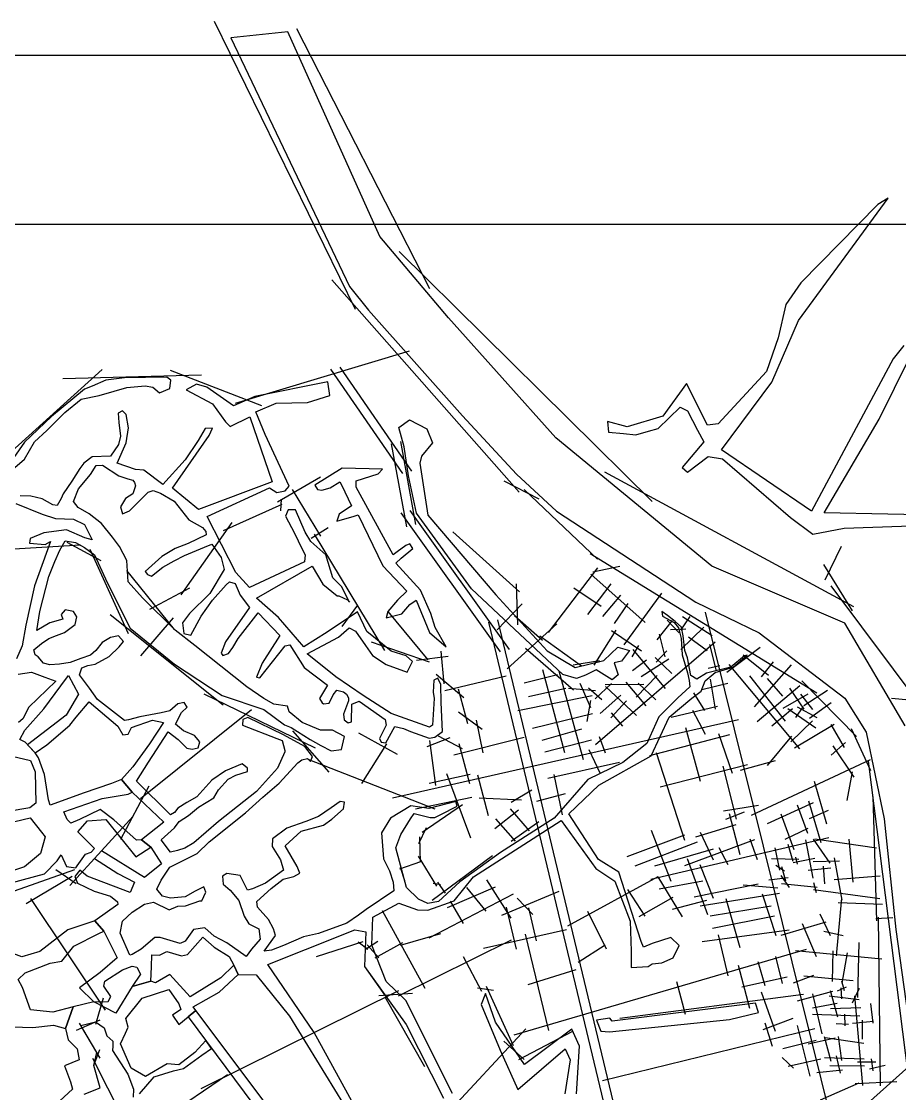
# Model space of a CAD drawing. Header units: metres. Extents: x 377 to 7748, y 902 to 5738.
# Drawn here: x 2222 to 4458, y 2818 to 5549 of the extents above; entities that cross this region are included whole.
import ezdxf

# ---------------------------------------------------------------- set-up
doc = ezdxf.new("R2010")
doc.units = ezdxf.units.M
doc.header["$MEASUREMENT"] = 0
doc.header["$XCLIPFRAME"] = 0
for name, color, linetype in [('图框', 6, 'Continuous'), ('底图', 73, 'Continuous'), ('水网', 141, 'Continuous'), ('路网', 2, 'Continuous')]:
    doc.layers.add(name, color=color, linetype=linetype)
picture_1 = doc.add_image_def('image1.jpg', size_in_pixel=(8192, 4266))

msp = doc.modelspace()

# ---------------------------------------------------------------- linework, layer by layer
at = {"layer": '图框'}
msp.add_lwpolyline([(469.654542356352, 5462.702795038097), (469.654542356352, 1035.860280844639), (7721.105971218801, 1035.860280844639), (7721.105971218801, 5462.702795038096), (469.654542356352, 5462.702795038097)], dxfattribs=at)
at = {"layer": '水网'}
for points in [[(4472.105663472873, 3755.062388081395), (4318.821652771585, 4016.31665453624), (4104.647047138597, 4107.507145501906), (3980.388694351015, 4161.470165991763), (3582.46200352037, 4488.54004964434), (3309.688789908455, 4794.200481974644), (3134.405770867946, 5001.059448397762), (2900.760793335139, 5522.425780479076), (2755.766206222601, 5507.489728974412)], [(2755.766206222601, 5507.489728974412), (3057.662620059724, 4874.100871841569), (3105.92418801102, 4813.155027179281), (3345.425564747813, 4544.700926352816), (3482.606086185479, 4395.777913417616), (3584.312605079424, 4301.609463559922), (3938.985972314316, 4070.024117289809), (4100.780742720147, 3991.379631051023), (4318.760656655941, 3825.587121627679), (4372.983758466231, 3738.204381246251), (4418.725697843299, 3517.952607748972), (4448.514064570044, 3236.159467445258), (4498.147916439396, 2876.873641311337)], [(4469.138086631661, 4723.839239724432), (4441.28937064542, 4689.336010738393), (4234.062660108494, 4301.672283610707), (4004.589224939904, 4457.493415614233), (4132.693292739801, 4630.009610283166), (4200.926584629982, 4787.385874280247), (4429.06325260605, 5099.028088548541), (4402.328552174847, 5083.000768703234), (4206.273524716234, 4883.549743613323), (4168.844815428747, 4828.344547392415), (4149.239325551258, 4742.865557956211), (4118.939826817514, 4657.386568519999), (3995.959947466356, 4523.825569809115), (3969.225118351373, 4520.263976335998), (3915.755588805158, 4627.112725565945), (3855.156720021449, 4543.414532866299), (3764.258481187746, 4516.702333124121), (3714.389266669634, 4530.075990776626)], [(4590.501182867039, 4290.684594157872), (4265.774463418464, 4296.897512102193), (4405.999385918927, 4535.903781521236), (4484.072097627504, 4693.988026993276)], [(2205.583044739979, 4412.952606922081), (2230.059602054694, 4434.123361946862), (2255.997363785166, 4478.289936227215), (2287.081962311131, 4507.24943251301), (2333.112539425259, 4552.876038282476), (2374.787813725518, 4586.989215931803), (2420.452928880972, 4596.479569827351), (2458.446431315155, 4607.064922470367), (2490.960063309816, 4616.555276365921), (2537.355973698824, 4620.570387830375), (2557.083327123793, 4617.285292110478), (2573.522809758564, 4602.68477826425), (2599.825904763944, 4613.63516364892), (2602.383109004354, 4635.170951415362), (2592.884829908653, 4642.836191341383), (2484.7496550043, 4641.376159852262), (2437.257744790637, 4635.170951415362), (2402.552241830432, 4620.20540482748), (2382.824888405463, 4612.5401151627), (2299.133070398457, 4542.749674894134), (2230.452602344056, 4477.412345589001), (2176.13182953847, 4399.584619487941)], [(4062.918018960924, 3933.080817473813), (4028.651689721426, 3904.454748273021), (3966.671517257026, 3888.465515975819), (3941.475488882105, 3873.236353972912), (3926.233537580934, 3882.871149220387), (3917.827011744871, 3927.688754098308), (3910.983607884875, 3946.647477358573), (3906.628819806181, 3984.254156121934), (3902.896089159942, 4006.320905125227), (3886.699046782276, 4020.435819481492), (3866.791021318583, 4035.664931745639), (3852.482284849917, 4045.61049475029), (3854.65961454736, 4034.421761239435), (3884.521588401025, 4018.260196487506), (3894.786694190989, 4004.58507222549), (3901.940998083446, 3976.923956466781), (3904.739999162004, 3935.480380207257), (3917.804620765732, 3890.103761433238), (3922.470437560667, 3870.212585685186), (3924.336867225676, 3853.740253176075), (3893.218296179606, 3826.23755536016), (3845.294394488738, 3777.299044680476), (3814.188305770105, 3709.855676903164), (3753.62868554183, 3660.894037701219), (3664.441168989346, 3617.929201542036), (3578.88407947142, 3519.295156292763), (3442.19139827507, 3432.23720999813), (3338.39505465969, 3357.487964818109), (3284.230375289262, 3306.876839199533), (3257.148099945946, 3301.865808592651), (3233.074966307439, 3312.890056032288), (3202.48206853644, 3342.956040718535), (3175.972049999546, 3444.190726645073), (3188.606481699084, 3477.51753453754), (3212.864662625114, 3517.408714435165), (3222.466918221734, 3531.547354178787), (3263.015823323309, 3520.910173750403), (3275.191497317675, 3520.910173750403), (3290.410928955898, 3529.02037660146), (3331.503651746679, 3550.309708824244), (3327.952493925681, 3561.968125422638), (3259.46466550231, 3544.227056685951), (3213.806113220068, 3550.816596502438), (3162.059788282524, 3519.896398394027), (3138.723111964268, 3482.386660469128), (3143.783215886462, 3415.793328058346), (3159.510047701828, 3385.380017628122), (3169.149106861893, 3356.487370232477), (3170.16377853237, 3334.184262653311), (3099.711720764899, 3286.528464792078), (3080.230796794465, 3272.74108015428), (3051.009282155006, 3251.654532846027), (2978.767361576553, 3225.701843931638), (2940.61712228827, 3217.591591341822), (2889.479600353006, 3194.883013411105), (2858.63461104079, 3183.528699576374), (2839.965424406735, 3180.284638331454), (2869.337499078465, 3220.513196221546), (2864.429756761572, 3237.675504775384), (2851.342744178706, 3261.375923270396), (2823.532504645162, 3292.431609754378), (2821.896676328732, 3307.14219547106), (2857.886314812029, 3340.649654530949), (2888.968210978448, 3364.350073025962), (2915.960407669976, 3370.888083489627), (2931.501420095068, 3379.060658742652), (2924.139935303523, 3396.223017035249), (2893.875824611547, 3449.344557224875), (2934.783371431011, 3486.393017912255), (2991.221635972514, 3501.920861154249), (3012.488176188941, 3516.63149660969), (3041.934244038916, 3543.600895467156), (3045.206029355584, 3559.945996234449), (3033.754845089148, 3561.580511285058), (3010.852347872497, 3546.052668043063), (2978.952408864076, 3523.986764598652), (2946.234555697447, 3510.910693932572), (2897.975818789491, 3493.748335639975), (2861.168266147972, 3466.77893678251), (2860.350223305955, 3447.164805914006), (2881.616892206162, 3413.657346854125), (2889.79629115593, 3386.687947996659), (2843.991296722641, 3353.997746462076), (2810.455529397776, 3339.287160745386), (2798.186302289352, 3336.018130644174), (2779.373633231371, 3373.611827591812), (2745.019823064504, 3378.515372743634), (2734.38655295629, 3371.97731254121), (2736.022509956514, 3351.545973886161), (2754.017264856273, 3336.018130644174), (2776.101847914703, 3309.865939573254), (2789.122974397979, 3269.442107321018), (2801.392201506417, 3250.645233977819), (2826.74844119772, 3237.569163311738), (2830.020226514389, 3211.416972240819), (2807.935772139739, 3186.082088433956), (2794.848630873094, 3167.285215090757), (2744.953936964914, 3201.609931675943), (2713.053997956493, 3218.77228996854), (2689.333586581619, 3240.020935887645), (2660.705432889867, 3235.934648261137), (2639.438892673453, 3206.513476827757), (2626.351751406794, 3199.975416625341), (2575.639014656612, 3215.503259867328), (2561.733959231729, 3215.503259867328), (2527.380277748656, 3186.082088433956), (2504.477780532005, 3172.188760242571), (2498.752124056904, 3170.554245191969), (2474.142121653742, 3226.450014322698), (2479.787093393621, 3256.701872745914), (2504.419615459716, 3279.775334202015), (2535.723491160883, 3300.285061138958), (2558.816440384166, 3305.412530177266), (2598.330985195644, 3285.928267204726), (2620.397681207513, 3295.157641839411), (2639.898422481347, 3296.183105803822), (2676.839934946445, 3309.123190706763), (2681.971715738706, 3309.123190706763), (2691.722086375638, 3331.171138459693), (2686.590305583362, 3344.50251816828), (2665.036929202907, 3333.734872978843), (2638.864834293985, 3319.378079044611), (2601.916115536747, 3315.276123709467), (2581.902183315309, 3320.403543009015), (2567.020031886117, 3338.862292278391), (2577.796784418257, 3361.423046621669), (2600.376542693921, 3394.238639564036), (2669.791151760394, 3429.674718947921), (2700.404638937515, 3459.435755311628), (2793.140739635215, 3533.193906008718), (2836.992700214003, 3572.875287827002), (2878.362350517127, 3608.423179937862), (2926.351237521085, 3660.504931400909), (2936.279963888548, 3667.945202926531), (2950.746852732991, 3671.074218425231), (2958.014398359097, 3663.812857210519), (2963.724484095831, 3676.779552348751), (2943.998546192525, 3702.194167383968), (2889.498902921259, 3731.976939584733), (2798.655612065152, 3776.063583681695), (2785.677980702312, 3770.876925521901), (2785.158870300438, 3756.354252831239), (2872.36851702728, 3722.640974792616), (2885.865258791979, 3716.935640869095), (2893.132675734305, 3692.039651858853), (2892.613565332446, 3688.408971251498), (2874.423082390727, 3647.23900789726), (2820.422732217922, 3587.512110966243), (2723.869226941315, 3511.268166383081), (2661.057511734558, 3456.808205966539), (2638.216911420066, 3442.804258778364), (2619.529065636714, 3437.098924854851), (2601.879569340876, 3432.94956848376), (2578.519858624524, 3464.06956718125), (2612.261648694388, 3494.670840376254), (2623.681948851634, 3511.268166383081), (2648.079880371719, 3526.309514837478), (2672.996922293678, 3547.574823240364), (2711.929816382195, 3571.433460723143), (2724.388337343175, 3591.661467337326), (2748.78626886326, 3618.632109663733), (2767.993096364691, 3629.005425983313), (2797.58200321965, 3638.34139077543), (2797.58200321965, 3647.158729542571), (2784.085390138731, 3657.53204586215), (2741.518723237154, 3640.416093830354), (2706.738712363542, 3616.038780583841), (2668.844039078758, 3573.508114039309), (2643.40788675494, 3558.985491087406), (2620.567286440448, 3544.981494160471), (2611.742538292529, 3534.089502077164), (2601.879569340876, 3527.865492389909), (2515.189033015908, 3613.964077528915), (2545.910614575172, 3661.960685356877), (2596.265353026407, 3739.47396303271), (2621.187284932312, 3719.899573431489), (2643.589588263975, 3697.516137758881), (2656.767580285145, 3695.541111174091), (2671.922026610293, 3698.503601312521), (2676.204880451362, 3713.974543415876), (2662.697586616021, 3730.103827714156), (2635.024009265617, 3741.62471664793), (2614.598288921726, 3758.74146449985), (2630.028504605129, 3788.505087278951), (2644.260674219783, 3802.198515403747), (2636.881045014088, 3813.785208713751), (2620.540520212482, 3810.625205969096), (2599.983027669412, 3793.245091395948), (2578.371228849065, 3787.97840357526), (2524.078380425534, 3777.971661898824), (2495.0870810833, 3770.071655037173), (2485.071879210125, 3767.964969961147), (2416.123620192331, 3821.833138640359), (2395.619531421398, 3850.250233775071), (2369.824093960735, 3884.615039798846), (2376.10759465798, 3902.127907115893), (2391.320334739212, 3908.736546615277), (2409.8401194951, 3912.040841495589), (2445.534557368111, 3931.301827185489), (2471.329994828775, 3956.084163134729), (2481.912692208192, 3969.301392394737), (2469.345690813716, 3984.17079396428), (2449.50303671445, 3979.875205645999), (2428.337641955601, 3966.657976385992), (2412.13274986684, 3946.171228755033), (2397.912161793138, 3934.606122065801), (2373.7703110117, 3926.014895690482), (2346.652004207674, 3916.101961310785), (2319.533826087427, 3912.136787558906), (2294.730411950514, 3910.15420068297), (2278.525648545532, 3914.119374434842), (2264.966495143526, 3930.640948313921), (2257.690842438751, 3935.927830070177), (2254.053080428261, 3948.153815630976), (2273.565017191664, 3964.344925204889), (2291.754084611705, 3977.562204203656), (2311.266021375122, 3984.501258269447), (2332.431544817751, 3992.431605773199), (2359.354123579833, 4012.809375786368), (2363.603390952165, 4032.339796325913), (2355.104727523707, 4045.926186644457), (2333.444414915197, 4050.139357841479), (2323.84679193495, 4037.886015964032), (2327.579136529821, 4026.165475657457), (2294.52052869185, 4017.108644772707), (2261.995057788678, 3997.396777245624), (2268.926738727416, 4045.87734318454), (2292.23690618528, 4135.384873549745), (2307.652065865463, 4173.034576338388), (2320.497925029122, 4202.127521710688), (2333.562160581467, 4225.814411263651), (2360.159812778162, 4222.066645621024), (2382.665577875596, 4209.119746508302), (2408.581205994487, 4190.380868556407), (2440.660916255118, 4119.738204415967), (2499.234302211539, 4003.238892752401), (2611.844713220402, 3911.656709071038), (2733.515878444887, 3832.36915043588), (2839.666363282813, 3796.085174452048), (2892.429290147644, 3757.16877472488), (2909.472685800749, 3750.027582348412), (2957.304063847871, 3719.814868327383), (2984.243628869998, 3704.983218474823), (3011.183193892139, 3691.250148560263), (3037.023155943535, 3693.996772490923), (3044.720119371079, 3727.505375542234), (3014.481874120538, 3743.985069387462), (2983.693891726536, 3743.43570481032), (2937.511725109827, 3763.211337424589), (2903.974799630873, 3790.128112676568), (2900.126253575203, 3804.959762529128), (2864.939987982041, 3809.903695552072), (2839.649763074122, 3824.186030566256), (2796.216668226145, 3853.849429748902), (2663.449614674639, 3959.393282674522), (2614.14261962747, 3998.141366446144), (2530.982523033585, 4080.837820568733), (2493.86368430825, 4121.800074871447), (2491.093637082027, 4175.49380972793), (2472.25729020701, 4211.474180335681), (2454.485029577176, 4235.449405466162), (2426.230444922752, 4270.322690808367), (2395.205684358327, 4294.67861638913), (2366.951099703904, 4311.284945111074), (2354.76281469829, 4326.230596195943), (2368.012998324673, 4358.556759764018), (2397.929534104551, 4394.537130371776), (2412.887866336387, 4417.785970686993), (2428.954294668976, 4418.89305595254), (2470.505131745988, 4391.769417207906), (2493.219621947981, 4384.019770610328), (2505.961890662075, 4380.144972180918), (2510.394017697545, 4374.609545853192), (2513.164064923753, 4366.306356622845), (2505.961890662075, 4345.825229471484), (2487.125543787057, 4333.647291550486), (2474.937258781443, 4312.612621766355), (2479.923369525394, 4294.345665146095), (2497.651748983437, 4302.648804637683), (2545.296792905152, 4350.253620272429), (2557.485077910766, 4354.128418701839), (2576.321424785783, 4347.485857369807), (2611.224199993391, 4327.004730218454), (2648.344968975551, 4279.686260610928), (2683.515921197904, 4260.163300885011), (2691.890018719321, 4250.122935808475), (2692.44824899282, 4241.198161325018), (2646.670149471262, 4218.886249985771), (2613.732247026696, 4206.614653984296), (2579.677755351339, 4185.976103665299), (2537.807396428063, 4147.488004379396), (2543.390213898194, 4140.236640654955), (2553.439002240106, 4136.332048709766), (2582.46903540261, 4159.201780214941), (2611.499068565128, 4175.377968161592), (2637.737821676361, 4188.765105017395), (2688.540379710758, 4209.961475502313), (2706.963265574072, 4217.770609653926), (2730.968968907517, 4183.744922479127), (2738.784707471656, 4153.066007083587), (2702.018333642365, 4091.972587527641), (2650.099186377193, 4041.212941979028), (2632.792889744655, 4016.669799714843), (2636.142528753218, 3989.895476264486), (2654.007184343049, 3985.433064153382), (2680.245808770488, 4033.961528515829), (2708.717611659507, 4074.680858726664), (2743.330333608363, 4113.726728439731), (2751.704431129765, 4121.535912330094), (2766.219447711032, 4117.073500218991), (2779.059644787995, 4087.510225155296), (2803.06521943766, 4056.273489593833), (2741.711491551978, 3968.867222780085), (2730.940787157888, 3939.414168803124), (2734.908880452858, 3933.750068309615), (2749.647935509493, 3938.847743832143), (2760.418768587362, 3954.140670922229), (2774.023990785572, 3977.363348650971), (2825.126510730421, 4042.40299149217), (2879.898448897672, 3984.834458206271), (2835.440773727518, 3914.472867784752), (2821.214266199546, 3878.581380336742), (2829.394437252049, 3877.15994612348), (2893.413592444093, 3958.182342883214), (2905.292135571348, 3960.990046008149), (2941.848497458181, 3903.337106050691), (3001.342101184491, 3857.859318643816), (2980.970814083033, 3824.077450858524), (2988.138758457033, 3813.334675047867), (2991.722730644018, 3810.828040622379), (3006.058619392018, 3812.618486677908), (3015.735254218249, 3833.745968983618), (3025.053504694181, 3845.9211215342), (3042.614852595056, 3840.907802944472), (3050.14118131937, 3835.178345723543), (3055.158690907644, 3826.226015968408), (3055.158690907644, 3818.347993637596), (3042.256468244727, 3784.329170411336), (3044.406903030438, 3770.363571805232), (3054.441922207014, 3762.48549973566), (3062.685019631957, 3764.634064845544), (3063.401788332602, 3810.11185225242), (3082.03841796823, 3817.273686213274), (3148.69996606854, 3770.721641120836), (3150.850400854251, 3756.039854144765), (3134.364206004335, 3722.021030918514), (3137.948178191335, 3713.068701163378), (3150.492016503922, 3711.636324423453), (3173.429258343415, 3753.175100664921), (3195.291347131919, 3748.161782075193), (3212.494439366274, 3739.925690428783), (3260.519357830941, 3723.095288604076), (3275.213630929254, 3725.601972768316), (3294.208516231418, 3740.641829059983), (3290.624672728198, 3814.050863417826), (3290.266159694089, 3859.886720140305), (3282.739959653569, 3876.359002910657), (3271.98804309257, 3870.629495950969), (3270.554505691296, 3840.191614574513), (3273.063196143543, 3824.435569912887), (3268.762455255899, 3756.756042514731), (3260.877742181256, 3751.384654609399), (3163.394239166839, 3786.477735521221), (3092.43182149512, 3832.3135922437), (3022.690098238876, 3879.528306802975), (2949.656772362592, 3937.761847277317), (3029.885580943563, 3980.178860760839), (3056.868255034759, 4004.622575248686), (3073.05796243652, 3995.995387751653), (3098.241894535327, 3959.329816019891), (3115.870672741265, 3934.167177530428), (3150.768300597338, 3910.801898783779), (3204.014306403318, 3891.031240045268), (3218.04534325692, 3918.710162279189), (3202.215435727151, 3932.729329527174), (3163.360266646749, 3944.95118677109), (3101.839635887664, 3994.917001749215), (3078.094774593032, 4044.882766988572), (3000.744107620413, 3993.119642006386), (2941.382147409502, 3955.735146273001), (2877.043985106342, 4030.250470076273), (2820.631972057643, 4080.288157559051), (2962.813145507331, 4161.383720031139), (2989.867882519961, 4115.947215793029), (3026.132646942569, 4086.039599310818), (3030.737724989464, 4085.464470057268), (3052.611781370288, 4075.686974314383), (3057.216859417182, 4069.935532562616), (3037.069739474886, 4109.620595048953), (3015.195683094062, 4132.051282541237), (2997.450446059753, 4190.048265484671), (2958.855990334356, 4224.67907438382), (2945.079618697753, 4247.861762151493), (2920.064648412925, 4305.09391222008), (2901.212859483319, 4305.09391222008), (2894.324673665018, 4288.79362607334), (2917.164373192994, 4245.688377401594), (2936.0161621226, 4206.205403487176), (2944.354485550881, 4189.905117340436), (2943.266850172455, 4172.880336451227), (2803.321300176307, 4106.91644801724), (2768.155366621708, 4145.674976927941), (2695.285726524075, 4287.668684593838), (2854.029532993911, 4360.662201371109), (2872.881321923517, 4349.070882356645), (2893.908381609974, 4353.05540448521), (2904.421975795092, 4365.008970870912), (2842.521985228217, 4496.823094677878), (2818.739676951198, 4554.20018348597), (2870.944759593898, 4576.803265511917), (2950.412403567287, 4577.962377517862), (3007.837930132373, 4595.928912042523), (3002.037379692483, 4631.282474827632), (2816.419379564977, 4593.610688030632), (2762.474234737325, 4569.848444259988), (2694.027585126198, 4617.372882062525), (2667.924979462958, 4624.907259317427), (2641.822502483498, 4610.418110549355), (2709.109067743411, 4575.064547764246), (2741.592201680251, 4529.278827709378), (2753.773409077519, 4517.107952691942), (2803.658194333999, 4541.449702726808), (2860.503743065361, 4376.273357031998), (2673.145552069124, 4305.566281200532), (2607.019071160437, 4360.045490516248), (2700.408113399797, 4493.92526492427), (2709.109067743411, 4513.050961193629), (2690.547203388764, 4512.471405190655), (2672.56544555162, 4481.17483390386), (2638.922227263553, 4431.911678353652), (2582.656785049694, 4369.318535780061), (2533.932084144428, 4405.831210571116), (2512.46994456985, 4407.569928318785), (2466.065412367025, 4423.797745095777), (2489.26774281032, 4475.958730399601), (2495.06829325021, 4513.630517196602), (2489.26774281032, 4547.824918237005), (2479.986810633011, 4557.098013239585), (2468.965687586955, 4551.302353732353), (2470.705878455687, 4527.540109961701), (2474.766238026845, 4492.766152918323), (2469.545794104459, 4471.322182898314), (2449.243867564888, 4441.764329359197), (2402.126041123702, 4439.963587380858), (2380.937354599184, 4423.902992306749), (2371.439075503469, 4410.397526946741), (2350.615722253846, 4377.911403534388), (2328.696369179539, 4345.425230383269), (2323.216627423812, 4334.109812256938), (2312.987553094543, 4315.859169949152), (2302.758607449068, 4317.684234179934), (2275.359512619034, 4332.649780767817), (2246.499084689466, 4339.585004949273), (2219.099989859431, 4340.315070432597)], [(3714.389266669634, 4530.075990776626), (3717.343460396864, 4503.090028912899), (3755.324480503594, 4499.295160666871), (3786.161230667278, 4496.214111140608), (3818.626223576052, 4505.198305629164), (3843.271242966314, 4512.018441028502), (3899.230531451176, 4566.338330400933), (3917.79908736283, 4557.061952640361), (3943.541764470283, 4508.149902979691), (3959.578209480213, 4477.790708317683), (3904.294753254595, 4412.855815299888), (3918.258381496445, 4400.967636313475), (3970.972644196009, 4440.685048059124), (4007.265590368275, 4435.203538544578), (4180.550407544564, 4285.67848768799), (4237.377554494218, 4243.094153024067), (4317.154039559449, 4258.380813030693), (4778.328040220134, 4274.759437720574)], [(3741.00557801564, 3955.24735827771), (3770.349213570153, 3946.405199870547), (3750.320997448231, 3919.413269355915), (3731.224451953341, 3915.224868060148), (3741.471413329185, 3884.509941804143), (3726.10090692353, 3871.479332362462), (3685.57876804992, 3897.07514569143), (3658.098345065693, 3883.579180434113), (3635.741338427528, 3875.202377842587), (3600.808451213453, 3885.440703174179), (3367.960798432745, 4104.081338836898), (3228.391648517296, 4296.412211044779), (3207.740088124992, 4391.610004489964), (3196.505864725579, 4465.284196164306), (3182.988662238539, 4514.805794298744), (3210.023195896415, 4534.314329784967), (3254.329924982914, 4511.054149033029), (3268.598254742072, 4475.788773065054), (3240.812722495873, 4441.273706254724), (3237.05785823807, 4424.016197718934), (3256.59823411869, 4290.971835482728), (3430.14608095822, 4088.267497738998), (3560.529910751036, 3945.672945881903), (3631.992136256391, 3903.064985308134), (3705.300716755766, 3921.49478662062), (3741.00557801564, 3955.24735827771)], [(3141.418265225715, 4408.588130424592), (3038.516788673936, 4410.872880252646), (2969.672763524636, 4367.603145509682), (2976.291529852274, 4357.07240114011), (2987.462653833471, 4354.7020060539), (3008.695736264956, 4361.009228682531), (3032.798209807181, 4375.917177789182), (3037.134521806772, 4368.906431744018), (3062.612828026744, 4314.706971630513), (3030.935383288233, 4293.606447731384), (3025.426172944994, 4275.716908803413), (3025.426172944994, 4275.716908803413), (3069.499212272014, 4289.019390293862), (3080.018352284995, 4292.194362282517), (3142.686315275292, 4162.474391506694), (3203.887938923247, 4097.640816338032), (3179.451756604825, 4074.573539394655), (3155.361925787075, 4045.67943266825), (3151.318037740814, 4030.024357684451), (3190.791789791416, 4039.594492547112), (3211.109158385589, 4063.664718704509), (3227.072768371349, 4074.68483782727), (3261.66425749514, 3992.714519826142), (3303.473491618992, 3955.916394305518), (3275.502654717697, 4005.406010418854), (3264.722299039495, 4040.630948776939), (3238.511212942743, 4100.70104313505), (3175.803731604494, 4168.966443358382), (3189.370184297209, 4181.42836515583), (3218.553644220563, 4206.21957903308), (3211.185467872026, 4218.182794737738), (3200.685771536039, 4214.31774510481), (3178.581242490429, 4197.753346155478), (3168.818389526045, 4190.391413173006), (3074.456626531173, 4362.513776359658), (3074.456626531173, 4379.098767154617), (3130.289691216473, 4396.437648297753), (3141.418265225715, 4408.588130424592)], [(2208.282058515062, 4321.35724246996), (2275.561546166617, 4293.930346520552), (2308.932212191125, 4283.174738110443), (2355.220542933151, 4281.023586585171), (2383.208880829654, 4267.579051203159), (2402.585442247815, 4228.320946211621), (2383.747165115972, 4233.698800155434), (2337.458834373945, 4254.134515821148), (2279.329278803256, 4246.067784644183), (2244.882044206112, 4231.547648630156), (2243.267320030951, 4219.716439588032), (2283.096882756115, 4216.489737169497), (2296.01454747362, 4224.556468346462), (2255.647601248667, 4110.937179961299), (2233.573055525718, 4011.261157480112), (2223.884839158534, 3958.558517106569), (2209.890734552173, 3925.216041505475)], [(3320.159747482378, 2817.857934225259), (3200.912562609081, 3054.725784803086), (3151.352524996066, 3103.1368410461), (3114.228217209726, 3195.945532749887), (3116.795909178895, 3266.944077700595), (3183.008479541924, 3303.283661615373), (3230.569750317474, 3286.278627012907), (3256.989818886374, 3285.209591896884), (3323.901914322429, 3309.203021412628), (3373.666380236886, 3370.26555320013), (3596.737668255446, 3513.760376568877), (3684.673348915676, 3390.96324290186), (3732.788088664558, 3359.1141734962), (3771.911434759707, 3256.745344420015), (3774.918646207691, 3181.028730144397), (3774.918646207691, 3138.963916803084), (3817.620431086951, 3141.968535669156), (3828.446212142415, 3147.977823140064), (3853.104985701328, 3150.982442006141), (3881.973778077139, 3163.601861139156), (3897.009577949503, 3194.849986876092), (3875.358015838603, 3215.882368677376), (3828.446212142415, 3200.258330678284), (3806.19318200514, 3190.64353041134), (3800.178759109171, 3205.065730811752), (3743.64436777783, 3381.952619322874), (3691.319609212049, 3414.402582658492), (3616.163901615888, 3530.566406402388), (3691.944626371638, 3603.278401811927), (3825.613624595106, 3678.143588035804), (3871.803640922881, 3777.176090471811), (3929.233928788134, 3825.246162444673), (3952.779716262332, 3843.343111991635), (3963.043277846853, 3869.282023270178), (3988.688155275246, 3890.237160780984), (4034.240157380817, 3904.178437134652), (4069.576854322455, 3934.718133747804), (4062.918018960924, 3933.080817473813)], [(2214.210134589114, 3886.259403123448), (2247.641281994118, 3891.320421181663), (2282.085428180348, 3878.499112431753), (2309.604995483322, 3868.255372692998), (2240.873801569207, 3802.505851186645), (2226.285692596212, 3772.814399344745), (2214.939385617225, 3763.097186976011)], [(2218.656674208862, 3719.767119120137), (2230.869839344191, 3743.974917969932), (2279.55897936532, 3797.760674238868), (2322.497413731195, 3856.283147155817), (2342.019775873678, 3882.89093867479), (2368.095484632955, 3835.203364318593), (2336.108555383675, 3782.082968120383), (2238.179863900032, 3706.422993695681), (2256.953870383354, 3686.143917971429), (2287.25272569817, 3706.314874230702), (2345.76254186318, 3756.416426278178), (2362.07630043682, 3776.688451692797), (2395.027972046737, 3815.50388174213), (2467.647995014369, 3753.854399922847), (2480.259491580335, 3732.094323052545), (2494.187066668164, 3733.18151281507), (2502.674277239465, 3750.141434364443), (2556.426139017116, 3769.058277590848), (2584.281289192761, 3763.187512559722), (2548.159878510283, 3708.750481710405), (2505.586906103068, 3649.970660461899), (2477.195659265519, 3617.71199238782), (2504.351670419506, 3585.316343775448), (2584.805804313743, 3509.66712551631), (2528.432267717726, 3464.347208925894), (2551.843838000757, 3445.633747479107), (2579.289887853365, 3403.316282117244), (2535.813312445098, 3368.076252047817), (2426.253865372215, 3436.339065855758), (2408.649738876622, 3417.131166231872), (2467.893494263132, 3378.881052089135), (2509.879153860689, 3356.360486661964), (2499.058777524333, 3330.029186325104), (2389.614888493321, 3371.74627601239), (2370.687433496205, 3386.625078207115), (2358.625838581848, 3371.281417343349), (2365.398915849844, 3354.086331189268), (2407.15049963654, 3333.367253821795), (2448.770825959218, 3320.783248684151), (2466.724015995366, 3306.599694842466), (2467.702398837559, 3299.882973022926), (2409.545690987536, 3258.226813313639), (2432.071558693655, 3231.943834500782), (2465.97400708652, 3164.081644459001), (2422.658182960484, 3125.916843832653), (2369.928713880596, 3087.115141680399), (2406.566789972974, 3051.640713714442), (2443.066788360535, 3052.565655649836), (2450.2196767313, 3064.849387908151), (2432.113867722277, 3091.650222116281), (2434.79615260489, 3103.933904635836), (2479.949106283035, 3133.191485295625), (2504.537232442192, 3142.34844029932), (2516.607771781535, 3139.891693847661), (2525.325455017621, 3122.471191403383), (2504.007312602102, 3090.437591207214), (2551.628678706781, 3104.345940503379), (2553.26656596383, 3140.338397629217), (2554.68652187402, 3171.541828755588), (2573.667908624033, 3170.678054121634), (2592.409471994804, 3179.960441109746), (2629.810256900222, 3168.425177675039), (2644.844126515775, 3172.012336869542), (2684.3362803481, 3216.40333242395), (2712.657395885674, 3191.207640425061), (2751.244386586725, 3167.05850583384), (2763.36035130333, 3145.338833880742), (2774.002886644303, 3121.294621093541), (2819.682285700241, 3120.201313463833), (2904.619119358729, 3014.731621025712), (3110.747385079027, 2678.921841851501)], [(2196.199294215825, 3354.697371825765), (2281.484474889134, 3378.089211068946), (2313.257402998541, 3411.088389765428), (2323.290877969645, 3426.125958074248), (2337.505031853929, 3396.468477803755), (2360.498637192679, 3393.126779377766), (2364.67931610586, 3397.721596061463), (2385.164488359922, 3427.379126070715), (2399.796735872296, 3432.809354926227), (2408.157965014878, 3442.416694379536), (2365.888815031766, 3485.06568942828), (2390.638181977614, 3512.467517043886), (2437.461451227457, 3515.809215469875), (2513.716375742995, 3420.905228865537), (2551.843838000757, 3445.633747479107), (2528.432267717726, 3464.347208925894), (2515.054172405799, 3463.678869240699), (2457.528529853444, 3515.14087578468), (2422.745559252712, 3541.206024029889), (2370.571103351613, 3516.47755515507), (2348.497329731399, 3506.452459877102), (2338.463854760295, 3516.47755515507), (2330.436946099639, 3535.191016601864), (2428.096745903968, 3569.276241069449), (2494.318195448403, 3580.637965979062), (2504.351670419506, 3585.316343775448), (2477.195659265519, 3617.71199238782), (2451.67985167676, 3607.648498789022), (2379.161132269743, 3582.825128364799), (2307.314013553682, 3556.659955478157), (2295.899118115543, 3552.634548090886), (2291.198814065341, 3566.052572715125), (2281.126733957761, 3631.13001701206), (2265.683006476582, 3673.396819447786), (2256.953870383354, 3686.143917971429), (2232.10953480177, 3712.979967219908), (2218.656674208862, 3719.767119120137)], [(2184.411730526874, 3680.854847709845), (2245.515425811959, 3666.765896985017), (2257.601793257272, 3637.91711917353), (2258.94473727161, 3557.4089714281), (2244.172481797606, 3546.003675366875), (2138.080419399557, 3527.889317254776)], [(2048.267370952322, 3473.854374521499), (2244.873422392295, 3520.012389176628), (2273.880807208072, 3483.515332355448), (2282.475597426368, 3471.707500529374), (2270.657793047169, 3429.843233858497), (2229.832475168398, 3395.493100768203), (2194.497451116011, 3383.215436638311)], [(2214.455534573339, 3108.478335958142), (2231.853068011755, 3125.380112899933), (2295.787291903543, 3150.249541413643), (2325.200288019929, 3155.042815739966), (2355.602347732943, 3193.741508925341), (2419.738219120947, 3225.782370980109), (2432.071558693655, 3231.943834500782), (2409.545690987536, 3258.226813313639), (2340.245610492639, 3234.924354617783), (2268.946427347008, 3179.664246808534), (2223.385803427635, 3166.038463394012), (2159.003888636464, 3189.848008723086)], [(3124.853984472635, 2687.580817999742), (2967.239922052622, 2973.469741348591), (2849.929281448393, 3146.596776797931), (2945.370830110594, 3184.624145972652), (3071.023226107076, 3234.68861073902), (3098.779921454072, 3229.67194182051), (3095.474420984873, 3141.488109009981), (3201.67740880842, 2994.267852700745), (3296.487634805395, 2805.940602304327)], [(2523.269982020755, 2817.572642001721), (2560.48507148552, 2860.236942821968), (2609.628521018894, 2875.634698599526), (2634.789547403401, 2881.712376862066), (2681.793360008175, 2915.416105059245), (2706.399668749437, 2933.059872570717), (2691.531644844238, 2953.028380273339), (2664.112464867998, 2922.686220295283), (2623.191406250771, 2891.468882849265), (2593.330204499842, 2893.955223861675), (2538.30797636442, 2861.080292581552), (2501.534396243005, 2882.352315716707), (2474.670111237007, 2944.60380276468), (2487.112418040663, 2971.953553901134), (2493.836016182633, 2986.732866035634), (2488.494867978007, 3009.524868407876), (2529.692339372429, 3060.909183012562), (2598.006702049213, 3082.830943537592), (2622.891058288951, 3046.917173126196), (2628.144445261132, 3031.999127051771), (2607.131026056217, 3017.909877894395), (2623.142628713382, 2994.029363395764), (2646.882606405692, 3012.994295963254), (2666.794106331669, 3029.573318107301), (2659.655198871295, 3039.10603700348), (2725.746723412114, 3076.476966476861), (2774.002886644303, 3121.294621093541), (2763.36035130333, 3145.338833880742), (2729.659096626769, 3112.398098224374), (2651.999717246101, 3064.085002682121), (2599.982641618044, 3121.182310978991), (2564.083467837889, 3099.953809256695), (2551.628678706781, 3104.345940503379), (2504.007312602102, 3090.437591207214), (2462.979832491983, 3022.360054271143), (2406.566789972974, 3051.640713714442), (2353.817117538318, 3038.464419451892), (2334.607716361119, 2984.035496020064), (2341.20147367187, 2954.754836576766), (2363.913132830523, 2932.062324264749), (2369.774164650895, 2903.513670116314), (2331.67720045094, 2888.873365264044), (2347.062505492242, 2847.880422147922), (2352.190940506, 2828.847986048968), (2287.719075746835, 2769.554661867515)], [(2199.070100848258, 2987.695572233133), (2251.087305160094, 2986.231561643407), (2303.836977594736, 2992.087703479818), (2334.607716361119, 2984.035496020064), (2353.817117538318, 3038.464419451892), (2302.580603734445, 3025.666095752284), (2245.226144655942, 3031.616586267454), (2225.445001407468, 3087.981889269461), (2214.455534573339, 3108.478335958142)], [(3635.537503306899, 2817.203943951506), (3642.99292726387, 2938.804711283177), (3623.288736920804, 2982.32458223786), (3502.989469563021, 2892.176317197904), (3429.357892755085, 2999.939762179194), (3403.431326514183, 3072.472847277822), (3393.060700017828, 3044.495790931156), (3440.765581901084, 2928.442834877838), (3486.396338485065, 2827.932693432537), (3606.695734526613, 2931.551407747197), (3619.140486322256, 2903.574351400523), (3605.658671876998, 2817.570817027198)], [(3686.221286204731, 3004.57630968048), (3697.678518609202, 2976.944340833688), (3719.407677044452, 2974.970607456591), (4024.801844930421, 3006.944769837494), (4098.681138030777, 3024.313444496402), (4091.174626609864, 3048.392772846434), (3726.124070005404, 3002.602576303383), (3720.592983418174, 3010.10273329309), (3686.221286204731, 3004.57630968048)], [(3021.884666408122, 2555.414140294124), (2666.794106331669, 3029.573318107301), (2646.882606405692, 3012.994295963254), (3003.632286564258, 2533.861441350113)], [(2382.068332497464, 2816.377720186483), (2422.819681114765, 2832.255588328714), (2406.596387244266, 2889.0150709843), (2414.347131550781, 2922.114718477507), (2373.438891549465, 2990.954645857822), (2410.623282721133, 3000.626440327757), (2433.232644577453, 2985.740391412605), (2439.42992713656, 2965.272096860696), (2454.923197876211, 2951.683866208121), (2455.095376784913, 2938.783671788733), (2454.5789687426, 2927.775489967789), (2493.423328384801, 2866.91698656376), (2507.806186715505, 2828.975914133386), (2506.976691016345, 2809.085235772909)]]:
    msp.add_lwpolyline(points, dxfattribs=at)
at = {"layer": '路网'}
for p, q in [((3072.491753768147, 4815.192973292375), (2714.339935052631, 5549.063272607411)), ((2922.623268175026, 5531.477438533038), (3261.503788811169, 4868.800013494445)), ((3184.045413507775, 4963.122703239299), (3828.007271740644, 4326.462726977427)), ((3489.405480189875, 4349.909030160125), (3012.530899206642, 4890.668304855113)), ((2767.436281612871, 4577.068124395867), (3210.129231337938, 4710.062698135771)), ((2118.352551239441, 4382.806393619904), (2427.938464844411, 4662.244403753626)), ((2327.734329178464, 4639.829582925005), (2680.692341515765, 4648.795541099709)), ((2601.426345038606, 4660.750102260557), (2833.241953837409, 4571.090818946068)), ((3009.597166201755, 4662.858577931852), (3192.436625973031, 4397.394572254262)), ((3032.804772680378, 4668.655530646778), (3215.644232451654, 4403.191524969188)), ((3163.867924191451, 4473.037523429943), (3202.435613688882, 4261.808111858431)), ((3187.075530670074, 4478.834476144867), (3225.643220167505, 4267.605064573356)), ((3706.97849598719, 4401.437189251643), (4340.320081174461, 4058.542521974508)), ((2874.211397559033, 4325.518735097888), (2983.982400779816, 4389.087403923302)), ((3540.213957678527, 4331.820138291885), (3451.445178173061, 4377.917571140322)), ((2984.878554681302, 4238.223733884777), (2912.743184279534, 4356.407747005323)), ((3688.551234875078, 4178.940108761046), (3502.253655661727, 4356.911152970482)), ((2737.109501915999, 4252.549043185484), (2886.308574442562, 4319.251402952818)), ((2883.62037010568, 4332.233716060916), (2882.276139253459, 4302.24005152814)), ((3188.151327139989, 4297.488756713188), (3440.98382960599, 3943.536765722645)), ((3211.358933618612, 4303.285709428113), (3464.191436084613, 3949.33371843757)), ((2758.203991907518, 4272.453101271741), (2627.95244904903, 4088.385577549416)), ((2959.788047012771, 4232.404050557656), (3003.696371090817, 4259.711722705215)), ((2967.363373670963, 4242.652149396218), (3146.45842316073, 3946.469313129033)), ((3321.066495731779, 4248.85444827468), (3490.34860367408, 4095.732439688355)), ((2189.545184208371, 4204.727068135282), (2372.84121406042, 4216.190260110292)), ((2337.949634342396, 4222.700317392212), (2424.518821855018, 4175.52061891825)), ((4309.224930577853, 4211.427923291157), (4267.378635522997, 4125.988376689689)), ((2495.348309173467, 3989.048474962176), (2397.536276447616, 4203.603768034772)), ((3670.538850296318, 4193.757433851438), (4247.277841744478, 3838.441257957573)), ((3563.995236485251, 3992.450456762315), (3689.489339691529, 4157.031976655583)), ((3676.893770496041, 4146.777535966553), (3745.470133365743, 4161.693095103102)), ((4264.649638425239, 4165.981371824026), (4337.425596724992, 4047.82023853196)), ((2489.785051639163, 4150.220751196699), (2611.401140202259, 3999.946883345205)), ((3671.897622416611, 4140.63828112217), (3810.043014898692, 4018.127543221118)), ((2549.513631962837, 4051.715877500777), (2650.980284275458, 4106.360915834164)), ((3481.74351875273, 4116.749302997283), (3485.568000939995, 4011.665036191415)), ((3628.982608500199, 4106.335250635267), (3698.464004452777, 4059.78121599253)), ((3664.131941846136, 4038.545999537957), (3723.395587642793, 4116.136123594209)), ((4282.610935540055, 4111.650831654631), (4524.078214510169, 3788.448981960435)), ((3702.959829963424, 4033.237232728388), (3748.32717083284, 4087.95866979337)), ((3756.487524581928, 3961.170199787994), (3852.963176166639, 4092.750004308153)), ((3038.738124789743, 4007.364822168681), (3078.424591142364, 4061.887552897249)), ((3155.361925787075, 4045.67943266825), (3257.085430941064, 3922.740593280971)), ((3433.937620095691, 3999.246014512566), (3497.04144750179, 4065.162452171855)), ((3731.978538952564, 4015.268957347209), (3767.12800098228, 4066.315098139312)), ((3962.996308264148, 4044.041485643378), (4301.410350167833, 2678.920498905049)), ((2448.179910003499, 4038.334858512164), (2735.994585574459, 3808.052966122399)), ((2526.485796736423, 3933.07859508269), (2609.24221228651, 4029.426448079939)), ((4018.226489401393, 1489.432983987586), (3412.285671933409, 4019.013838141901)), ((4041.434095880016, 1495.229936702511), (3435.493278412032, 4024.810790856827)), ((3459.298878454735, 3899.902495625596), (3585.454545016488, 4014.823845205894)), ((3477.919036565465, 4035.547846710367), (3548.757017013937, 3973.146546524651)), ((3840.653799716267, 3973.557189706983), (3879.749092745595, 4023.368068455332)), ((3866.233949199174, 4023.576822020768), (3896.523925332586, 3991.470304806033)), ((3901.264893459884, 3998.312666727143), (3924.970120147744, 4033.050861603849)), ((3904.952456096449, 4033.577197136241), (3981.07239131807, 3984.627893146164)), ((3680.843590693083, 3909.198221762861), (3736.786422649777, 3998.528980583731)), ((3724.524916568626, 3997.252833281273), (3800.64806888497, 3945.951433185422)), ((3861.376007508341, 3930.767235019347), (3846.682377828955, 3988.443054805277)), ((3874.925895677588, 3999.891673324324), (3913.644273891085, 4001.733847687698)), ((3901.528309174464, 3948.837027204682), (3959.474361663073, 4005.944531946843)), ((3112.443694775939, 3969.063143746076), (3260.559121121521, 3918.080817779904)), ((3541.880798787941, 3984.236051214189), (3647.89101829665, 3907.666864895415)), ((3683.940108690149, 3707.27746840557), (3988.228496783559, 3968.347900412504)), ((3921.019270480407, 3981.206712185609), (3968.166179457738, 3946.731685075109)), ((3973.875621775515, 3961.965820953767), (3990.854804218281, 3894.914394585947)), ((3289.841631876611, 3944.707715552882), (3297.548117904488, 3861.407482652394)), ((3505.747549196938, 3952.206828028684), (3628.281024486584, 3846.030944710874)), ((3793.084293178283, 3959.314894392628), (3776.133421168925, 3930.398869780925)), ((3779.027519567025, 3948.987735640054), (3861.303944586893, 3849.792189556793)), ((3838.286146695958, 3917.134786611307), (3865.836444977205, 3945.448375391563)), ((4018.610610509378, 3891.051782152135), (4103.487477522518, 3955.325149694516)), ((4059.708866703061, 3935.686049969728), (4124.03660561936, 3883.463935732871)), ((3227.959528356296, 3922.329353233545), (3308.749784305474, 3932.242586045788)), ((3627.199823297561, 3909.963949935337), (3694.126846053056, 3921.194066092474)), ((3778.437375714042, 3895.860475493304), (3813.859261323523, 3922.601076066043)), ((3800.477562865534, 3880.130742634421), (3870.534175351641, 3925.747052481071)), ((3835.374675986444, 3929.155152148393), (3878.143376435619, 3887.733460942196)), ((3970.83662543181, 3901.327759723193), (4000.423859397531, 3908.342516177967)), ((4023.035402568901, 3911.177625358316), (4202.967380828107, 3695.793236936115)), ((4088.863208405033, 3803.03154011519), (4182.790148879343, 3910.444127900723)), ((4106.16770346454, 3879.89319032836), (4137.43812138075, 3917.386017075696)), ((3277.931432537429, 3886.6075744263), (3348.691430610212, 3827.107386752192)), ((3300.350464761563, 3844.607421469794), (3456.582878419591, 3881.707560726267)), ((3502.151223366265, 3864.008620717228), (3587.31943047604, 3885.716852756094)), ((3548.646091588453, 3897.873452750108), (3604.700621073338, 3686.43543682943)), ((3590.867628569904, 3894.453266564706), (3652.859628045379, 3669.339380300647)), ((3787.075532368996, 3827.34235264286), (3840.601940149616, 3883.183011230227)), ((4076.117979963805, 3881.653096786751), (4166.720117400691, 3766.489121547122)), ((3643.808525113913, 3863.140281487919), (3671.183942126897, 3801.488992027298)), ((3665.802000050258, 3851.274205576753), (3699.693320682098, 3821.607822068654)), ((3683.425502220867, 3823.442983267218), (3724.882271448645, 3862.243044040479)), ((3708.089551815094, 3859.621413607536), (3806.746136243339, 3861.194401815054)), ((3709.401483036462, 3854.902498723742), (3788.641614072171, 3780.71047684455)), ((3761.099422869593, 3865.61811717278), (3812.002096891258, 3805.320716692666)), ((3792.577407736303, 3863.553859256943), (3837.707455700147, 3820.559179843236)), ((3954.79812148129, 3846.859443195383), (4020.340764042601, 3863.630556421085)), ((3989.168017121672, 3797.344758748237), (3976.379293560022, 3873.214071009534)), ((4095.789999359811, 3765.935429698082), (4204.12463413598, 3857.014655063104)), ((4120.726343849994, 3875.285889216517), (4160.347438838187, 3830.161495682027)), ((4178.07993617744, 3850.92424367863), (4214.099171932058, 3797.217974655243)), ((4209.085394173627, 3869.002740146541), (4347.992980733601, 3727.350936700045)), ((2687.091914990029, 3836.085580661253), (2970.446925194847, 3698.444412191035)), ((3333.979013097764, 3848.807461634824), (3357.799154408538, 3760.607215034303)), ((3485.910943235722, 3793.716266646217), (3675.094771136093, 3832.314636757605)), ((3513.014580087896, 3829.70966880845), (3608.176884929562, 3850.549561618005)), ((3615.424227200914, 3850.487736342373), (3683.644135977112, 3844.720129494402)), ((3695.757527017966, 3786.215860962722), (3748.759162310045, 3832.618640043751)), ((3961.987041312765, 3794.108705443286), (3934.011571795098, 3839.097859295988)), ((4161.455792306514, 3799.432642573913), (4225.459119392588, 3835.975061141981)), ((4205.509915116651, 3835.144573107166), (4236.541881973215, 3796.110640695908)), ((4214.653284324333, 3806.630387917714), (4274.777695980708, 3845.387524143204)), ((4437.514431716642, 3824.86605885948), (5160.801867020637, 3762.377069244205)), ((3671.183942126897, 3819.289697534289), (3662.058846017171, 3765.887531274559)), ((3723.053674817376, 3775.434189443659), (3762.936126579531, 3818.690992109659)), ((3876.461994058132, 3776.5389369876), (3994.758298251545, 3804.757027353357)), ((4133.018347988953, 3754.69427153677), (4185.370130150288, 3798.650251917651)), ((4173.931942946481, 3799.089843056878), (4244.760915529769, 3749.419575776119)), ((4193.887710095616, 3775.854183512405), (4213.2826732955, 3803.53783092829)), ((4197.212641816848, 3802.707293154723), (4247.362386993365, 3775.577337587885)), ((4228.521536185755, 3774.193157704031), (4283.935735140228, 3814.057627888855)), ((2525.712278485153, 3569.826998331795), (2807.758317195723, 3796.262045473894)), ((3167.349206715415, 3571.501602820987), (4048.096441649919, 3770.804555629671)), ((3335.380122184405, 3790.707320508234), (3394.93060414512, 3745.907173934218)), ((3380.218186632657, 3769.007245625602), (3397.032396458875, 3685.707012725114)), ((3523.797509441851, 3749.119700806848), (3676.426777028421, 3786.294995325981)), ((3723.840833550203, 3788.017995626266), (3752.965577980882, 3753.412503754713)), ((3930.814423075616, 3794.37490727369), (3962.786296321691, 3733.679447516908)), ((2912.207859720351, 3742.086739966806), (3005.166197320388, 3636.897574121271)), ((3547.696791282419, 3718.18547636881), (3648.99692677302, 3746.677527811153)), ((3912.631789845007, 3750.389829719643), (3950.713826725522, 3613.731548837372)), ((4180.970817480847, 3714.254771575914), (4236.402260062954, 3767.001928137463)), ((4190.242870476766, 3698.722103674438), (4291.427190557937, 3758.941861954016)), ((4283.068406407314, 3758.06272941432), (4316.943255514256, 3699.161694813665)), ((4334.627239065361, 3747.859469906805), (4383.84029494709, 3640.75590902193)), ((3080.473108367762, 3736.955789215477), (3178.789066808473, 3682.901746799296)), ((3312.973443603944, 3724.403666621423), (3254.073586876693, 3701.127171557004)), ((3261.10641327301, 3717.376823648563), (3276.930272664715, 3602.311828536462)), ((3283.083931419606, 3729.234642925971), (3344.621033703574, 3696.735388481626)), ((3323.470051529017, 3680.806999025081), (3502.12149741118, 3725.607145599104)), ((3555.301102382422, 3688.608025759211), (3673.439254200057, 3718.728175952434)), ((3693.045387496474, 3727.372075672), (3708.40791550724, 3685.745958172272)), ((3822.236318572075, 3679.212026286732), (4025.582440790051, 3732.488850877432)), ((3997.113983679534, 3735.197872307392), (4031.456855724391, 3634.062216247141)), ((4122.020001973432, 3654.035013296336), (4184.05034921784, 3728.76023465646)), ((3088.796118425234, 3607.537929530983), (3152.259359651973, 3708.889252843976)), ((3335.830000708185, 3709.910787446534), (3363.082138652011, 3608.02119129934)), ((3666.708963389945, 3694.121169123559), (3695.651491576427, 3633.625808388395)), ((3838.076649488678, 3687.151873893178), (3910.492936600233, 3463.012568844562)), ((4283.508376279409, 3679.821027634171), (4320.462628439563, 3711.908942553586)), ((4287.914766557224, 3703.898764343961), (4341.1466171465, 3624.338388623648)), ((2951.407257934377, 3669.349576745946), (3275.081472678707, 3542.898733426824)), ((3562.914936082758, 3621.659707835796), (3745.219843397587, 3662.211517911201)), ((4052.950780194689, 3642.166898096104), (4142.25681451615, 3666.782261036249)), ((4080.706972537154, 3526.756069402764), (4383.819962908543, 3668.733960143756)), ((4377.63477662555, 3665.07995205911), (4479.468306418509, 2861.478351858219)), ((3304.200941074058, 3633.540456680443), (3365.799811576391, 3469.042497899849)), ((3848.267633416603, 3599.261847923503), (4070.860217742825, 3656.068831092547)), ((4008.421042103116, 3651.531462673818), (4042.312105367368, 3516.533461518557)), ((4337.627115537412, 3637.525177764037), (4323.5492377849, 3564.11868008283)), ((3260.227374315364, 3608.899528018912), (3364.840345251083, 3631.736879592921)), ((3383.817472190465, 3629.547379485579), (3410.375361096594, 3526.641620521637)), ((3577.885235906899, 3630.634270815557), (3598.843707134205, 3528.257533276919)), ((4240.402138253616, 3613.34940596312), (4272.077266683947, 3505.217645482168)), ((2475.240823837958, 3466.003061903488), (2547.484159938089, 3601.468557640961)), ((3469.320900568681, 3559.972755686009), (3521.464987095751, 3591.362238971909)), ((3534.305055488935, 3562.493913828701), (3607.160540369835, 3582.437464488459)), ((3225.802273329799, 3542.898733426824), (3369.159745288023, 3573.112641178028)), ((3345.049293350923, 3553.526562968786), (3242.256168548862, 3483.351741581864)), ((3388.027877058747, 3571.298817906456), (3495.554892379747, 3566.444812557165)), ((4009.324788348108, 3538.205384264416), (4098.797082124016, 3552.201820900206)), ((4121.620696178463, 3505.657186882636), (4239.082357321168, 3559.723067123108)), ((4197.288951303286, 3553.129697422293), (4223.24485744792, 3481.04182394249)), ((4226.324389184912, 3563.239547543133), (4257.559547743149, 3457.745184681269)), ((4399.737375414319, 3257.922561333704), (4391.10616768396, 3574.301944609805)), ((2345.598598716926, 3348.335933951407), (2506.909132027504, 3524.34219776011)), ((3427.452214534657, 3493.542367444963), (3488.081838743776, 3540.658947435594)), ((3466.835501882103, 3543.247800027311), (3515.028352690468, 3486.811470079527)), ((4015.651140746835, 3516.984940220842), (4063.09852636978, 3535.9478912755)), ((4023.784985635546, 3531.432905297661), (4051.349696501071, 3426.685270402894)), ((4155.935257789912, 3530.272549822781), (4188.930167152663, 3439.283650041471)), ((4228.963951049808, 3518.844025761784), (4277.356519097549, 3539.503317142684)), ((3429.265883846471, 3517.587923178617), (3479.33417218503, 3460.740203967136)), ((3469.255529204238, 3460.740203967136), (3539.806287437299, 3510.766202841893)), ((3939.717282283033, 3471.598224479036), (4042.294089636999, 3503.203126323882)), ((3252.596683038762, 3494.583001730426), (3233.336580448988, 3454.345938512794)), ((3235.671033051927, 3471.840303012032), (3237.713888190643, 3407.111129495469)), ((3764.600908748311, 3421.747107075826), (3911.565644659218, 3476.946334645836)), ((3825.111629137071, 3363.732168440918), (4277.571292340173, 3470.004097299563)), ((3825.892611048068, 3488.702885812876), (3875.69207895294, 3359.164857290147)), ((3950.110557126114, 3483.788696566946), (3983.549682925979, 3413.354935208219)), ((4166.933603805431, 3465.657228322249), (4225.44457812453, 3493.789071682412)), ((3784.812627952313, 3397.789837636825), (3943.173342784488, 3459.454307868197)), ((3834.881044974667, 3398.455491429114), (3984.001491706586, 3441.347858218549)), ((3911.718649683462, 3398.692347392571), (4089.307553525897, 3465.514129916774)), ((3998.009751529666, 3444.508358350788), (4021.055731170228, 3401.615991561353)), ((4076.636961681884, 3467.083238501203), (4095.615890194284, 3413.806463649257)), ((4140.188093935983, 3444.033353216183), (4151.876185056607, 3387.271483100231)), ((4173.621686332976, 3453.538976910305), (4186.397026780643, 3409.813286976882)), ((4218.199680845136, 3464.674042301755), (4236.955214301124, 3366.630794014658)), ((4238.349889198347, 3465.752179610412), (4280.589570593962, 3404.790915933278)), ((4242.117364467413, 3466.630367113707), (4399.406014659529, 3444.313432159943)), ((4328.750893874182, 3466.210571999989), (4339.268991991906, 3356.302590748179)), ((3232.759304974825, 3422.448274341004), (3279.45041597412, 3346.347726595864)), ((3268.361219204089, 3310.192673471596), (3421.858330258736, 3424.197685921551)), ((3917.019392289716, 3416.974623550159), (3969.105571112072, 3274.400961971231)), ((4131.761750796548, 3416.874598908726), (4201.618903410854, 3414.701860762674)), ((4186.66893562526, 3406.55425436594), (4241.847900614782, 3417.689319757388)), ((4192.648871265992, 3420.405205135889), (4197.269777418841, 3401.937254196368)), ((4291.256041119544, 3418.006304859257), (4311.007329729124, 3310.805106793312)), ((2097.200153543206, 3296.918393856679), (2358.463889132603, 3388.876702022637)), ((2309.971719832742, 3388.876702022637), (2361.432752811699, 3353.279966451868)), ((3185.776339143748, 3390.083662713347), (3239.427055463835, 3409.117541236272)), ((3186.321186303263, 3395.031724053166), (3197.359681660717, 3360.550976985542)), ((3949.658619661728, 3401.164512859068), (3983.549682925979, 3315.379779280207)), ((4142.634501434717, 3400.036139405296), (4164.651654188085, 3385.098794692938)), ((4157.040780214884, 3396.233909823146), (4167.913530853053, 3360.112679054015)), ((4224.995214335911, 3387.271483100231), (4282.892366984976, 3392.703253857224)), ((4237.923173756484, 3409.053925365363), (4305.335977812676, 3411.185430081409)), ((4263.86505336818, 3397.048630671816), (4267.126930033148, 3351.96507265728)), ((2234.759391369735, 3301.862376618381), (2351.536454758884, 3372.067140737345)), ((3406.550364174182, 3362.208570819654), (3468.708880471691, 3264.475841595937)), ((3613.181268771441, 3245.315377935047), (3843.686490554334, 3371.214916865487)), ((3842.793553747557, 3369.653716743509), (3904.139174554585, 3268.132883744794)), ((3845.561799400748, 3339.370771596827), (3956.782039444981, 3359.66935750797)), ((4124.804461783933, 3362.798571961707), (4174.390958019212, 3368.04048988114)), ((4155.436350742792, 3373.789693388812), (4176.760283928771, 3343.014583236174)), ((4291.06134254788, 3362.870792637674), (4408.512580303766, 3372.942045482647)), ((3270.695800490808, 3354.220178185831), (3289.080467269014, 3350.429736689228)), ((3281.493142429056, 3356.844345295409), (3301.336825998617, 3328.270224903114)), ((3307.510816792055, 3292.003508268142), (3429.202442738854, 3344.459494142997)), ((3355.762604775431, 3343.2466642789), (3404.317957815336, 3282.300620661583)), ((3445.580157155273, 3272.178882977693), (3591.580408073104, 3333.322041291184)), ((3764.953502328165, 3338.025835592679), (3809.096674319793, 3269.516267808525)), ((3935.466599389009, 3318.853583846248), (4098.235634755808, 3352.464101611775)), ((4060.058371871972, 3349.486938539871), (4148.222723623971, 3341.664275446208)), ((4157.298019107634, 3352.822021711109), (4248.516680574103, 3344.029154412674)), ((4238.735297144216, 3355.680209674953), (4246.012494054448, 3330.147017441741)), ((4239.203191398352, 3337.861399260218), (4407.663782036368, 3314.641954550709)), ((2436.352454340187, 3030.316415145098), (2246.02913149471, 3314.728251295055)), ((3260.539175134327, 3214.810150280872), (3475.329918745556, 3326.873112942289)), ((3313.883752722134, 3308.377059604755), (3346.96204917971, 3251.069605057237)), ((3484.60995013635, 3315.990123574098), (3524.121535220707, 3274.104668192507)), ((3795.428011013981, 3269.068519513065), (3881.921532459092, 3318.32371686207)), ((3879.651035698946, 3287.420131498679), (3967.11200186424, 3310.815104283574)), ((3950.448609437881, 3296.088850858265), (4152.307533114886, 3328.739907990654)), ((4016.041824728017, 3314.774209907032), (4050.899045874568, 3190.155991109838)), ((4108.130002551799, 3326.522603917838), (4143.326048112853, 3220.341050381664)), ((4297.501194047887, 3168.652931445861), (4310.635819632414, 3316.001662965849)), ((3141.165916316924, 3284.317278586445), (3249.139335699423, 3086.333546844253)), ((3456.180870265046, 3292.399478517), (3481.718811465384, 3185.519344131033)), ((3513.039030007669, 3291.436585909592), (3532.794822549841, 3206.702782538996)), ((3663.601378587104, 3282.55259720733), (3710.781745349406, 3186.828617446023)), ((3975.888750959159, 3270.529744732368), (4131.366176831419, 3296.477658726028)), ((4301.752262993249, 3304.643021859207), (4414.752328512986, 3300.476804049315)), ((3982.039578670694, 3239.119122474513), (4139.908850115462, 3270.871151564185)), ((4156.612777935108, 3221.081113355249), (4271.197455623565, 3255.322915431599)), ((4209.668331734486, 3251.251201261054), (4245.942490073648, 3166.96425088829)), ((4255.239379040693, 3275.972557493537), (4281.661892601579, 3220.558359013398)), ((4397.505226423062, 3263.560101330688), (4440.802817241987, 3266.155768132187)), ((4409.132964846998, 2837.764951547484), (4404.64936429623, 3267.453601532936)), ((3187.790883849055, 3196.111063335018), (3289.942906017969, 3225.960485470896)), ((3398.780437038674, 3188.567583887481), (3610.344820710481, 3235.927237186261)), ((3504.812661475182, 3223.954073730092), (3564.488738813248, 2978.571494548175)), ((3955.727990535292, 3205.659959748206), (4176.813430333335, 3234.680684444545)), ((4265.180459051829, 3231.275220931376), (4314.362888191943, 3220.558359013398)), ((2973.917913015743, 3167.172407588631), (3092.569384464776, 3205.059911377124)), ((3079.825442861416, 3204.729944459534), (3104.671837383619, 3185.442448011861)), ((3098.746978404277, 3185.442448011861), (3129.709456015175, 3206.448617487913)), ((3102.569530334717, 3196.51842375935), (3132.002987173444, 3163.481443607125)), ((3122.828862540381, 3163.481443607125), (3192.972465267376, 3203.011221692396)), ((3182.474313136845, 3066.589249647245), (3470.340719590691, 3209.823242971405)), ((3639.52142470784, 3152.82879442515), (3708.311531349842, 3196.756771885528)), ((3996.371220853675, 3222.321747184819), (4020.632618874398, 3117.505870714689)), ((4354.676559328567, 3202.570834733051), (4350.578752775036, 3062.783886523379)), ((3476.402498120748, 2967.324964601052), (4221.378427782882, 3186.180969083966)), ((4192.994258553691, 3182.174959812139), (4412.571009618084, 3160.775008592566)), ((4286.970484918914, 3103.291180410779), (4289.271479736897, 3181.715025521073)), ((4324.29804874881, 3176.095043305512), (4311.003340531693, 3098.948489489092)), ((3095.474420984873, 3141.488109009981), (3148.265014864199, 3067.227945032945)), ((3346.907873304852, 3167.440151320523), (3393.711453935088, 3078.836324441247)), ((4047.288307459617, 3145.260246643811), (4076.157228519209, 3035.429410204961)), ((4097.499949538295, 3154.587009765783), (4114.717711724487, 3093.370287829872)), ((4141.774250310176, 3167.09844605616), (4159.439188660588, 3098.062045352039)), ((3512.463427422743, 3095.529546772625), (3634.875939951424, 3133.751145795577)), ((4056.356139283569, 3089.795563324762), (4171.737626988964, 3115.265288903342)), ((4188.026935642847, 3099.970322524198), (4239.416163067945, 3119.895569321176)), ((4213.84939669902, 3117.851952989724), (4340.149446471215, 3105.590255001007)), ((3383.582752960661, 3087.375225643627), (3424.414118977483, 3081.366385821537)), ((3405.106274702252, 3091.170292844684), (3474.515221682042, 2940.696723881622)), ((3890.175181954692, 3103.657655576404), (3911.8268727494, 3019.897786817397)), ((4300.00962713256, 3079.278651212139), (4323.275398683472, 3090.007649386949)), ((4308.190956339152, 3087.197708017928), (4309.980690466356, 3059.353404415161)), ((4310.491951157135, 3105.079338483454), (4316.883674920304, 3080.045025988467)), ((2411.440688453542, 2994.363102421456), (2431.508539182265, 3062.121266795293)), ((2679.702377132635, 2830.878670303457), (3182.83269748716, 3080.383100323532)), ((3132.067586435151, 3067.631226879159), (3218.196289340543, 3073.984358381007)), ((3147.685037030475, 3064.137228377549), (3248.522039567106, 2886.540866228737)), ((3745.830962708045, 3009.91317888807), (4213.057991401176, 3070.724529949949)), ((4105.581162757618, 3077.032001272361), (4141.112043535744, 2976.631086138637)), ((4198.024893888389, 3054.413152060275), (4287.838843122124, 3078.998920439677)), ((4236.657182647497, 3072.360785857061), (4259.787321485608, 2969.838065065022)), ((4278.488421699148, 3067.197753607114), (4355.260912411089, 3057.363456203101)), ((4281.195156501548, 3080.719931189662), (4300.142171434475, 3013.354901955492)), ((4338.438852873806, 3048.969493740224), (4356.311486858496, 3086.032527883566)), ((4342.822723488672, 3066.490170042206), (4363.255907492276, 2838.741969962037)), ((4236.411139244359, 3036.711376942047), (4299.403912541194, 3048.020876156232)), ((4282.179330114188, 3034.252839895111), (4359.69007971941, 3036.957235620619)), ((4384.187869859189, 3047.767855096572), (4389.642904327571, 2997.227358513723)), ((2363.001022139288, 2979.843513533757), (2423.204574325457, 3006.117067173102)), ((4110.473076968541, 2981.152886326258), (4187.115983105701, 3010.219022508245)), ((4236.411139244359, 3019.99308627686), (4356.491258110706, 3016.305206098325)), ((4317.902078420622, 3020.222978814258), (4318.215552128851, 2990.463136180726)), ((4362.863550621841, 3004.659821054403), (4362.615576961863, 2956.84456073647)), ((2422.512255544585, 2908.374539414152), (2369.920735485721, 2996.874959416484)), ((3298.754399735699, 2758.360307877061), (3506.136045553707, 2982.729604940593)), ((3489.05314397761, 2904.97295552407), (3626.191328448942, 2977.040087941976)), ((3702.084008100501, 2851.473102344513), (4241.940810309926, 2983.388742955641)), ((4114.948570440639, 2997.921811046632), (4133.41006144046, 2938.67156062922)), ((4197.618381801236, 2991.300189731534), (4229.465946507843, 2862.570963145321)), ((4296.58226311588, 2996.72837929798), (4327.62130758079, 2994.378919346353)), ((4338.315831172222, 2996.979609762369), (4391.626564923703, 3002.677831043555)), ((3450.616454576637, 2951.437261448191), (3502.339873799865, 2904.4988456871)), ((4161.066009111848, 2932.721163847251), (4245.751652015635, 2954.055509645616)), ((4225.01142849322, 2944.511786063216), (4293.638364091719, 2960.007547806585)), ((4266.110070738272, 2963.494135233319), (4282.782084978447, 2900.736158417211)), ((4268.436416262527, 2960.394962989143), (4366.91786205495, 2946.448762498483)), ((4301.239072045631, 2963.553573048586), (4309.996261204709, 2902.061795783433)), ((2406.596387244266, 2889.0150709843), (2421.820322815082, 2929.808213511344)), ((2514.547544331406, 2690.580457404925), (2403.828398958664, 2906.991702476749)), ((4159.256457681244, 2909.940414979334), (4188.208765835646, 2882.820506641525)), ((4174.094470571057, 2887.882867646192), (4257.332678224425, 2906.686008072844)), ((4267.273243500414, 2910.033625410986), (4367.693310563045, 2906.547087723011)), ((4296.617265106266, 2913.728220321791), (4306.833985791861, 2869.736129602927)), ((4350.750030897208, 2898.779982821528), (4397.909036150639, 2898.932481852178)), ((4385.24166140132, 2906.404436966353), (4389.667611614946, 2875.601622325761)), ((4247.722830284299, 2871.194420235537), (4312.428899538092, 2878.728996445469)), ((4280.562418314628, 2889.180153920614), (4368.620991992647, 2888.207960165543)), ((4308.631312262587, 2732.730771670475), (4481.673303130432, 2886.738727006275)), ((4381.432235217275, 2880.899894257491), (4420.960291826515, 2890.659235353873)), ((2382.47113667152, 2618.922476006628), (2747.339863083151, 2866.600996237045)), ((4256.963613119675, 2802.083262178821), (4355.241867210425, 2845.315742592378)), ((4344.715147278912, 2843.851234615082), (4451.04784836102, 2848.777261685311))]:
    msp.add_line(p, q, dxfattribs=at)

# ---------------------------------------------------------------- pictures from other files: only their frames are drawn
at = {"layer": '底图'}
image = msp.add_image(picture_1, insert=(669.1837826534456, 1400.692247318798), size_in_units=(6973.641897904299, 3631.5376387279957), dxfattribs=at)
image.set_boundary_path([(-0.5, -0.5), (8191.500000000001, 4265.5)])
image.dxf.clipping = 0

doc.saveas('drawing.dxf')
